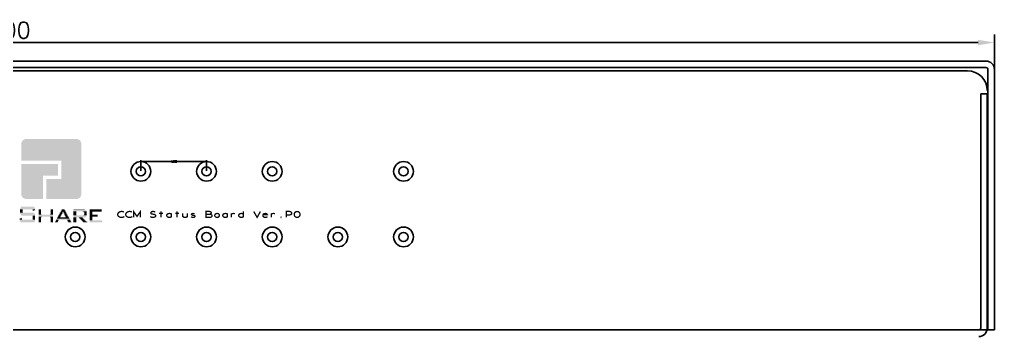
# Model space of a CAD drawing. Extents: x 183 to 1008, y 302 to 1008.
# Drawn here: x 859.2 to 1007.7, y 731.5 to 779.8 of the extents above; entities that cross this region are included whole.
import ezdxf

# ---------------------------------------------------------------- set-up
doc = ezdxf.new("R2010")
doc.units = 0
doc.layers.get('0').update_dxf_attribs({"linetype": 'CONTINUOUS'})
doc.layers.get('DEFPOINTS').update_dxf_attribs({"linetype": 'CONTINUOUS'})
for name, color, linetype in [('LAYER0000', 7, 'CONTINUOUS'), ('MASK_BOTTOM_ART', 5, 'CONTINUOUS'), ('SILK_BOTTOM_ART', 12, 'CONTINUOUS')]:
    doc.layers.add(name, color=color, linetype=linetype)
doc.styles.get("Standard").update_dxf_attribs({"font": 'txt.shx', "bigfont": 'whgtxt.shx'})
doc.dimstyles.new('ISO-25', dxfattribs={"dimtxt": 2.5, "dimasz": 2.5, "dimexe": 1.25, "dimexo": 0.625, "dimtad": 1, "dimtxsty": 'STANDARD', "dimcen": 2.5, "dimazin": 3, "dimtfac": 1, "dimtmove": 0, "dimatfit": 3})
doc.dimstyles.get("Standard").update_dxf_attribs({"dimtxt": 0.18, "dimasz": 0.18, "dimexe": 0.18, "dimexo": 0.0625, "dimgap": 0.09, "dimtad": 0, "dimtih": 1, "dimtoh": 1, "dimdec": 4, "dimzin": 0, "dimtxsty": 'STANDARD', "dimcen": 0.09, "dimazin": 3, "dimtfac": 1, "dimtdec": 4, "dimtofl": 0, "dimtmove": 0, "dimatfit": 3, "dimtolj": 1, "dimtzin": 0})

# ---------------------------------------------------------------- blocks, each defined once
blk = doc.blocks.new('*D71')
at = {"color": 0}
for p, q in [((707.67, 772.03), (707.67, 777.52)), ((1007.67, 772.03), (1007.67, 777.52)), ((1005.17, 776.27), (710.17, 776.27))]:
    blk.add_line(p, q, dxfattribs=at)
for points in [[(710.17, 776.69), (710.17, 775.85), (707.67, 776.27)], [(1005.17, 776.69), (1005.17, 775.85), (1007.67, 776.27)]]:
    blk.add_solid(points, dxfattribs=at)
at = {"layer": 'DEFPOINTS', "color": 0}
for p in [(707.67, 776.27), (707.67, 771.4), (1007.67, 771.4)]:
    blk.add_point(p, dxfattribs=at)
at = {"color": 0, "insert": (857.67, 778.15), "char_height": 2.5, "attachment_point": 5}
blk.add_mtext('300', dxfattribs=at)
blk = doc.blocks.new('ROUND_14')
blk.add_circle((0, 0), 0.7)
blk = doc.blocks.new('*D68')
at = {"color": 0, "linetype": 'CONTINUOUS'}
for p, q in [((877.67, 756.7), (877.67, 758.32)), ((877.85, 758.14), (882.14, 758.14)), ((887.49, 758.14), (883.19, 758.14)), ((887.67, 756.7), (887.67, 758.32))]:
    blk.add_line(p, q, dxfattribs=at)
for points in [[(877.85, 758.17), (877.85, 758.11), (877.67, 758.14)], [(887.49, 758.17), (887.49, 758.11), (887.67, 758.14)]]:
    blk.add_solid(points, dxfattribs=at)
at = {"layer": 'DEFPOINTS', "color": 0, "linetype": 'CONTINUOUS'}
for p in [(887.67, 758.14), (877.67, 756.63), (887.67, 756.63)]:
    blk.add_point(p, dxfattribs=at)
at = {"color": 0, "linetype": 'CONTINUOUS', "insert": (882.67, 758.14), "char_height": 0.18, "attachment_point": 5}
blk.add_mtext('\\A1;10.0000', dxfattribs=at)

msp = doc.modelspace()

# ---------------------------------------------------------------- linework, layer by layer
for p, q in [((708.96691, 773.45523), (1006.36691, 773.45523)), ((708.96691, 772.45523), (1006.36691, 772.45523)), ((1006.66691, 772.15523), (1006.66691, 732.45523)), ((1007.66691, 772.15523), (1007.66691, 732.45523)), ((1007.66691, 732.45523), (707.66691, 732.45523))]:
    msp.add_line(p, q)
for centre in [(877.66691, 756.63383), (887.66691, 756.63383), (897.66691, 756.63383), (917.66691, 756.63383), (867.66691, 746.63383), (877.66691, 746.63383), (887.66691, 746.63383), (897.66691, 746.63383), (907.66691, 746.63383), (917.66691, 746.63383)]:
    msp.add_circle(centre, 1.5)
for radius in [1.3, 0.3]:
    msp.add_arc((1006.36691, 772.15523), radius, 0, 90)
at = {"layer": 'LAYER0000', "color": 3, "linetype": 'CONTINUOUS'}
for p, q in [((711.76691, 771.95523), (1003.56691, 771.95523)), ((1005.56691, 768.45523), (1005.56691, 732.75523)), ((1006.36691, 768.45523), (1005.56691, 768.45523)), ((1006.56691, 768.45523), (1005.56691, 768.45523)), ((1006.56691, 768.45523), (1006.56691, 732.75523)), ((710.06691, 732.45523), (1005.26691, 732.45523))]:
    msp.add_line(p, q, dxfattribs=at)
for centre, radius, start, end in [((1003.56691, 768.95523), 3, 0, 90), ((1005.26691, 732.75523), 0.3, 270, 0), ((1005.26691, 732.75523), 1.3, 270, 0)]:
    msp.add_arc(centre, radius, start, end, dxfattribs=at)
at = {"layer": 'SILK_BOTTOM_ART', "const_width": 0.2}
for points in [[(875.09162, 750.44163), (874.96972, 750.48683), (874.82752, 750.51693), (874.66492, 750.51693), (874.48202, 750.47173), (874.33982, 750.39653), (874.23822, 750.30623), (874.15692, 750.15573), (874.13662, 750.02023), (874.17722, 749.88473), (874.23822, 749.79443), (874.36012, 749.70413), (874.50242, 749.64393), (874.64462, 749.61383), (874.78682, 749.61383), (874.92912, 749.64393), (875.05102, 749.68903), (875.15262, 749.74923)], [(876.31082, 750.44163), (876.18892, 750.48683), (876.04672, 750.51693), (875.88412, 750.51693), (875.70122, 750.47173), (875.55902, 750.39653), (875.45742, 750.30623), (875.37612, 750.15573), (875.35582, 750.02023), (875.39642, 749.88473), (875.45742, 749.79443), (875.57932, 749.70413), (875.72162, 749.64393), (875.86382, 749.61383), (876.00602, 749.61383), (876.14832, 749.64393), (876.27022, 749.68903), (876.37182, 749.74923)], [(876.55472, 749.61383), (876.55472, 750.51693), (877.08302, 749.76433), (877.61132, 750.51693), (877.61132, 749.61383)], [(879.09472, 749.73423), (879.25722, 749.65893), (879.44012, 749.61383), (879.60272, 749.61383), (879.76522, 749.65893), (879.88722, 749.73423), (879.94812, 749.83963), (879.90752, 749.94493), (879.80592, 750.03523), (879.62302, 750.09553), (879.37922, 750.12563), (879.23692, 750.18583), (879.17592, 750.29113), (879.21662, 750.39653), (879.31822, 750.47173), (879.46042, 750.51693), (879.60272, 750.51693), (879.74492, 750.48683), (879.86692, 750.41153)], [(880.45612, 750.21583), (881.02512, 750.21583)], [(880.74062, 750.51693), (880.74062, 749.61383)], [(882.32562, 750.11053), (882.24432, 750.17073), (882.12232, 750.20083), (881.98012, 750.21583), (881.83792, 750.18583), (881.71602, 750.12563), (881.63472, 750.03523), (881.59402, 749.91483), (881.63472, 749.79443), (881.71602, 749.70413), (881.83792, 749.64393), (881.98012, 749.61383), (882.12232, 749.62883), (882.24432, 749.67403), (882.32562, 749.73423)], [(882.32562, 749.61383), (882.32562, 750.21583)], [(882.89452, 750.21583), (883.46352, 750.21583)], [(883.17902, 750.51693), (883.17902, 749.61383)], [(884.05272, 750.21583), (884.05272, 749.79443), (884.13402, 749.68903), (884.25602, 749.62883), (884.39822, 749.61383), (884.54042, 749.62883), (884.66242, 749.68903), (884.74372, 749.79443)], [(884.74372, 749.61383), (884.74372, 750.21583)], [(885.31262, 749.71913), (885.41422, 749.65893), (885.55642, 749.61383), (885.67842, 749.61383), (885.80032, 749.64393), (885.88162, 749.68903), (885.92222, 749.74923), (885.90192, 749.83963), (885.82062, 749.88473), (885.45482, 749.97503), (885.37362, 750.08043), (885.41422, 750.15573), (885.49552, 750.20083), (885.61742, 750.21583), (885.73932, 750.20083), (885.86122, 750.15573)], [(888.21832, 750.09553), (888.29962, 750.14063), (888.36062, 750.21583), (888.40132, 750.32123), (888.36062, 750.41153), (888.27932, 750.47173), (888.13712, 750.51693), (887.58842, 750.51693), (887.58842, 749.61383), (888.25902, 749.61383), (888.40132, 749.67403), (888.48252, 749.76433), (888.52322, 749.86973), (888.48252, 749.97503), (888.36062, 750.06533), (888.21832, 750.09553), (887.58842, 750.09553)], [(889.27502, 749.61383), (889.15312, 749.62883), (889.03122, 749.68903), (888.94992, 749.79443), (888.90922, 749.91483), (888.94992, 750.03523), (889.03122, 750.14063), (889.15312, 750.20083), (889.27502, 750.21583), (889.39692, 750.20083), (889.51882, 750.14063), (889.60012, 750.03523), (889.62052, 749.91483), (889.60012, 749.79443), (889.51882, 749.68903), (889.39692, 749.62883), (889.27502, 749.61383)], [(890.86002, 750.11053), (890.77872, 750.17073), (890.65672, 750.20083), (890.51452, 750.21583), (890.37232, 750.18583), (890.25042, 750.12563), (890.16912, 750.03523), (890.12842, 749.91483), (890.16912, 749.79443), (890.25042, 749.70413), (890.37232, 749.64393), (890.51452, 749.61383), (890.65672, 749.62883), (890.77872, 749.67403), (890.86002, 749.73423)], [(890.86002, 749.61383), (890.86002, 750.21583)], [(891.42892, 750.09553), (891.53052, 750.15573), (891.63212, 750.20083), (891.77442, 750.21583), (891.87592, 750.20083), (891.99792, 750.15573)], [(891.42892, 749.61383), (891.42892, 750.21583)], [(893.29842, 749.74923), (893.21712, 749.67403), (893.09512, 749.62883), (892.95292, 749.61383), (892.79042, 749.64393), (892.66842, 749.71913), (892.58712, 749.80953), (892.56682, 749.91483), (892.58712, 750.02023), (892.66842, 750.11053), (892.79042, 750.18583), (892.95292, 750.21583), (893.09512, 750.20083), (893.19682, 750.17073), (893.29842, 750.11053)], [(893.29842, 750.51693), (893.29842, 749.61383)], [(894.86302, 750.51693), (895.37102, 749.61383), (895.87902, 750.51693)], [(896.28542, 750.02023), (896.93572, 750.02023), (896.87472, 750.12563), (896.77312, 750.18583), (896.63082, 750.21583), (896.48862, 750.20083), (896.36672, 750.15573), (896.28542, 750.05033), (896.24472, 749.96003), (896.24472, 749.86973), (896.28542, 749.77943), (896.38702, 749.68903), (896.50892, 749.62883), (896.65122, 749.61383), (896.79342, 749.64393), (896.93572, 749.73423)], [(897.52492, 750.09553), (897.62652, 750.15573), (897.72812, 750.20083), (897.87042, 750.21583), (897.97192, 750.20083), (898.09392, 750.15573)], [(897.52492, 749.61383), (897.52492, 750.21583)], [(899.84142, 749.61383), (899.84142, 750.51693), (900.32912, 750.51693), (900.49162, 750.47173), (900.61362, 750.36643), (900.65422, 750.24603), (900.61362, 750.12563), (900.51202, 750.03523), (900.32912, 749.99013), (899.84142, 749.99013)], [(901.46702, 750.51693), (901.30442, 750.48683), (901.18252, 750.41153), (901.10122, 750.32123), (901.04032, 750.20083), (901.02002, 750.06533), (901.04032, 749.92993), (901.10122, 749.80953), (901.18252, 749.71913), (901.30442, 749.64393), (901.46702, 749.61383), (901.62952, 749.64393), (901.75152, 749.71913), (901.83282, 749.80953), (901.89372, 749.92993), (901.91402, 750.06533), (901.89372, 750.20083), (901.83282, 750.32123), (901.75152, 750.41153), (901.62952, 750.48683), (901.46702, 750.51693)], [(899.02862, 749.58373), (898.98802, 749.59883), (898.98802, 749.62883), (899.02862, 749.64393), (899.06922, 749.62883), (899.06922, 749.59883), (899.02862, 749.58373)]]:
    msp.add_lwpolyline(points, dxfattribs=at)
at = {"layer": 'SILK_BOTTOM_ART'}
for points in [[(859.46291, 760.80183), (859.47811, 760.94913), (868.60691, 760.80183), (868.59171, 760.94913)], [(859.46291, 758.26185), (859.46291, 760.80183), (868.60691, 758.26185), (868.60691, 760.80183)], [(859.47811, 760.94913), (859.52131, 761.09393), (868.59171, 760.94913), (868.54851, 761.09393)], [(859.52131, 761.09393), (859.59241, 761.22343), (868.54851, 761.09393), (868.47991, 761.22343)], [(859.59241, 761.22343), (859.68641, 761.34033), (868.47991, 761.22343), (868.38341, 761.34033)], [(859.68641, 761.34033), (859.80331, 761.43433), (868.38341, 761.34033), (868.26911, 761.43433)], [(859.80331, 761.43433), (859.93281, 761.50543), (868.26911, 761.43433), (868.13701, 761.50543)], [(859.93281, 761.50543), (860.07761, 761.54863), (868.13701, 761.50543), (867.99481, 761.54863)], [(860.07761, 761.54863), (860.22491, 761.56383), (867.99481, 761.54863), (867.84491, 761.56383)], [(865.55889, 758.26183), (859.46291, 758.26185), (868.60691, 758.26183), (868.60691, 758.26185)], [(859.46292, 755.97583), (859.46293, 757.75381), (865.05089, 755.97583), (865.05091, 757.75381)], [(859.46293, 757.75381), (859.46293, 757.75383), (865.05091, 757.75381), (859.46293, 757.75383)], [(865.55891, 755.46785), (865.55889, 758.26183), (868.60691, 755.46785), (868.60691, 758.26183)], [(859.46291, 753.18183), (859.46292, 755.97581), (862.76489, 753.18183), (862.76491, 755.97581)], [(859.46292, 755.97581), (859.46292, 755.97583), (862.76491, 755.97581), (865.05089, 755.97583)], [(863.27291, 753.18183), (863.27293, 755.46783), (868.60691, 753.18183), (868.60691, 755.46783)], [(863.27293, 755.46783), (865.55891, 755.46785), (868.60691, 755.46783), (868.60691, 755.46785)], [(859.47811, 753.03193), (859.46291, 753.18183), (862.76489, 753.03193), (862.76489, 753.18183)], [(859.52131, 752.88973), (859.47811, 753.03193), (862.76489, 752.88973), (862.76489, 753.03193)], [(859.59241, 752.75763), (859.52131, 752.88973), (862.76489, 752.75763), (862.76489, 752.88973)], [(863.27291, 753.03193), (863.27291, 753.18183), (868.59171, 753.03193), (868.60691, 753.18183)], [(863.27291, 752.88973), (863.27291, 753.03193), (868.54851, 752.88973), (868.59171, 753.03193)], [(863.27291, 752.75763), (863.27291, 752.88973), (868.47991, 752.75763), (868.54851, 752.88973)], [(859.68641, 752.64083), (859.59241, 752.75763), (862.76489, 752.64083), (862.76489, 752.75763)], [(859.80331, 752.54683), (859.68641, 752.64083), (862.76489, 752.54683), (862.76489, 752.64083)], [(859.93281, 752.47823), (859.80331, 752.54683), (862.76489, 752.47823), (862.76489, 752.54683)], [(860.07761, 752.43503), (859.93281, 752.47823), (862.76489, 752.43503), (862.76489, 752.47823)], [(860.22491, 752.41983), (860.07761, 752.43503), (862.76489, 752.41983), (862.76489, 752.43503)], [(863.27291, 752.64083), (863.27291, 752.75763), (868.38341, 752.64083), (868.47991, 752.75763)], [(863.27291, 752.54683), (863.27291, 752.64083), (868.26911, 752.54683), (868.38341, 752.64083)], [(863.27291, 752.47823), (863.27291, 752.54683), (868.13701, 752.47823), (868.26911, 752.54683)], [(863.27291, 752.43503), (863.27291, 752.47823), (867.99481, 752.43503), (868.13701, 752.47823)], [(863.27291, 752.41985), (863.27291, 752.43503), (867.8451, 752.41985), (867.99481, 752.43503)], [(867.84491, 752.41983), (863.27291, 752.41985), (867.84491, 752.41983), (867.8451, 752.41985)], [(861.57107, 750.99739), (861.57107, 750.99741), (859.28509, 750.99739), (861.57107, 750.99741)], [(861.57107, 750.92121), (861.57107, 750.99739), (859.28511, 750.92121), (859.28509, 750.99739)], [(861.57107, 750.92119), (861.57107, 750.92121), (859.28509, 750.92119), (861.57107, 750.92121)], [(861.57107, 750.84501), (861.57107, 750.92119), (859.28511, 750.84501), (859.28509, 750.92119)], [(859.66607, 750.84499), (859.66607, 750.84501), (859.28509, 750.84499), (859.66607, 750.84501)], [(859.66607, 750.76881), (859.66607, 750.84499), (859.28511, 750.76881), (859.28509, 750.84499)], [(859.66607, 750.76879), (859.66607, 750.76881), (859.28509, 750.76879), (859.66607, 750.76881)], [(859.66607, 750.69261), (859.66607, 750.76879), (859.28511, 750.69261), (859.28509, 750.76879)], [(859.66607, 750.69259), (859.66607, 750.69261), (859.28509, 750.69259), (859.66607, 750.69261)], [(859.66607, 750.61641), (859.66607, 750.69259), (859.28511, 750.61641), (859.28509, 750.69259)], [(859.66607, 750.61639), (859.66607, 750.61641), (859.28509, 750.61639), (859.66607, 750.61641)], [(859.66607, 750.54021), (859.66607, 750.61639), (859.28511, 750.54021), (859.28509, 750.61639)], [(859.66607, 750.54019), (859.66607, 750.54021), (859.28509, 750.54019), (859.66607, 750.54021)], [(859.66607, 750.46401), (859.66607, 750.54019), (859.28511, 750.46401), (859.28509, 750.54019)], [(859.66607, 750.46399), (859.66607, 750.46401), (859.28509, 750.46399), (859.66607, 750.46401)], [(859.66607, 750.38781), (859.66607, 750.46399), (859.28511, 750.38781), (859.28509, 750.46399)], [(859.74227, 750.38779), (859.74227, 750.38781), (859.28509, 750.38779), (859.74227, 750.38781)], [(859.74227, 750.31161), (859.74227, 750.38779), (859.28511, 750.31161), (859.28509, 750.38779)], [(861.34247, 750.31159), (861.34247, 750.31161), (859.28509, 750.31159), (861.34247, 750.31161)], [(861.34247, 750.23541), (861.34247, 750.31159), (859.28511, 750.23541), (859.28509, 750.31159)], [(861.49487, 750.23539), (861.49487, 750.23541), (859.28509, 750.23539), (861.49487, 750.23541)], [(861.49487, 750.15671), (861.49487, 750.23539), (859.28511, 750.15671), (859.28509, 750.23539)], [(861.49487, 751.14979), (861.49487, 751.14981), (859.36129, 751.14979), (861.49487, 751.14981)], [(861.49487, 751.07111), (861.49487, 751.14979), (859.36131, 751.07111), (859.36129, 751.14979)], [(861.57107, 751.07109), (861.57107, 751.07111), (859.36129, 751.07109), (861.57107, 751.07111)], [(861.57107, 750.99741), (861.57107, 751.07109), (859.36131, 750.99741), (859.36129, 751.07109)], [(861.57107, 750.15669), (861.57107, 750.15671), (859.36129, 750.15669), (861.57107, 750.15671)], [(861.57107, 750.08301), (861.57107, 750.15669), (859.36131, 750.08301), (859.36129, 750.15669)], [(861.57107, 750.08299), (861.57107, 750.08301), (859.36129, 750.08299), (861.57107, 750.08301)], [(861.57107, 750.00681), (861.57107, 750.08299), (859.36131, 750.00681), (859.36129, 750.08299)], [(861.41867, 751.22599), (861.41867, 751.22601), (859.43749, 751.22599), (861.41867, 751.22601)], [(861.41867, 751.14981), (861.41867, 751.22599), (859.43751, 751.14981), (859.43749, 751.22599)], [(861.57107, 750.00679), (861.57107, 750.00681), (859.43749, 750.00679), (861.57107, 750.00681)], [(861.57107, 749.93061), (861.57107, 750.00679), (859.43751, 749.93061), (859.43749, 750.00679)], [(861.57107, 749.93059), (861.57107, 749.93061), (859.51369, 749.93059), (861.57107, 749.93061)], [(861.57107, 749.85441), (861.57107, 749.93059), (859.51371, 749.85441), (859.51369, 749.93059)], [(861.57107, 750.84499), (861.57107, 750.84501), (861.19009, 750.84499), (861.57107, 750.84501)], [(861.57107, 750.76881), (861.57107, 750.84499), (861.19011, 750.76881), (861.19009, 750.84499)], [(861.57107, 750.76879), (861.57107, 750.76881), (861.19009, 750.76879), (861.57107, 750.76881)], [(861.57107, 750.69261), (861.57107, 750.76879), (861.19011, 750.69261), (861.19009, 750.76879)], [(861.41867, 750.69259), (861.41867, 750.69261), (861.19009, 750.69259), (861.41867, 750.69261)], [(861.41867, 750.61641), (861.41867, 750.69259), (861.19011, 750.61641), (861.19009, 750.69259)], [(861.57107, 749.85439), (861.57107, 749.85441), (861.19009, 749.85439), (861.57107, 749.85441)], [(861.57107, 749.77821), (861.57107, 749.85439), (861.19011, 749.77821), (861.19009, 749.85439)], [(862.48547, 750.84499), (862.48547, 750.84501), (862.10449, 750.84499), (862.48547, 750.84501)], [(862.48547, 750.76881), (862.48547, 750.84499), (862.10451, 750.76881), (862.10449, 750.84499)], [(862.48547, 750.76879), (862.48547, 750.76881), (862.10449, 750.76879), (862.48547, 750.76881)], [(862.48547, 750.69261), (862.48547, 750.76879), (862.10451, 750.69261), (862.10449, 750.76879)], [(862.48547, 750.69259), (862.48547, 750.69261), (862.10449, 750.69259), (862.48547, 750.69261)], [(862.48547, 750.61641), (862.48547, 750.69259), (862.10451, 750.61641), (862.10449, 750.69259)], [(862.48547, 750.61639), (862.48547, 750.61641), (862.10449, 750.61639), (862.48547, 750.61641)], [(862.48547, 750.54021), (862.48547, 750.61639), (862.10451, 750.54021), (862.10449, 750.61639)], [(862.48547, 750.54019), (862.48547, 750.54021), (862.10449, 750.54019), (862.48547, 750.54021)], [(862.48547, 750.46401), (862.48547, 750.54019), (862.10451, 750.46401), (862.10449, 750.54019)], [(862.48547, 750.46399), (862.48547, 750.46401), (862.10449, 750.46399), (862.48547, 750.46401)], [(862.48547, 750.38781), (862.48547, 750.46399), (862.10451, 750.38781), (862.10449, 750.46399)], [(862.48547, 750.38779), (862.48547, 750.38781), (862.10449, 750.38779), (862.48547, 750.38781)], [(862.48547, 750.31161), (862.48547, 750.38779), (862.10451, 750.31161), (862.10449, 750.38779)], [(862.48547, 750.31159), (862.48547, 750.31161), (862.10449, 750.31159), (862.48547, 750.31161)], [(862.48547, 750.23541), (862.48547, 750.31159), (862.10451, 750.23541), (862.10449, 750.31159)], [(862.48547, 750.23539), (862.48547, 750.23541), (862.10449, 750.23539), (862.48547, 750.23541)], [(862.48547, 750.15671), (862.48547, 750.23539), (862.10451, 750.15671), (862.10449, 750.23539)], [(862.48547, 750.15669), (862.48547, 750.15671), (862.10449, 750.15669), (862.48547, 750.15671)], [(862.48547, 750.08301), (862.48547, 750.15669), (862.10451, 750.08301), (862.10449, 750.15669)], [(862.55917, 750.08299), (862.55917, 750.08301), (862.10449, 750.08299), (862.55917, 750.08301)], [(862.55917, 750.00681), (862.55917, 750.08299), (862.10451, 750.00681), (862.10449, 750.08299)], [(864.31427, 750.00679), (864.31427, 750.00681), (862.10449, 750.00679), (864.31427, 750.00681)], [(864.31427, 749.93061), (864.31427, 750.00679), (862.10451, 749.93061), (862.10449, 750.00679)], [(864.31427, 749.93059), (864.31427, 749.93061), (862.10449, 749.93059), (864.31427, 749.93061)], [(864.31427, 749.85441), (864.31427, 749.93059), (862.10451, 749.85441), (862.10449, 749.93059)], [(864.31427, 749.85439), (864.31427, 749.85441), (862.10449, 749.85439), (864.31427, 749.85441)], [(864.31427, 749.77821), (864.31427, 749.85439), (862.10451, 749.77821), (862.10449, 749.85439)], [(864.31427, 750.08299), (864.31427, 750.08301), (863.85709, 750.08299), (864.31427, 750.08301)], [(864.31427, 750.00681), (864.31427, 750.08299), (863.85711, 750.00681), (863.85709, 750.08299)], [(864.31427, 750.84499), (864.31427, 750.84501), (863.93329, 750.84499), (864.31427, 750.84501)], [(864.31427, 750.76881), (864.31427, 750.84499), (863.93331, 750.76881), (863.93329, 750.84499)], [(864.31427, 750.76879), (864.31427, 750.76881), (863.93329, 750.76879), (864.31427, 750.76881)], [(864.31427, 750.69261), (864.31427, 750.76879), (863.93331, 750.69261), (863.93329, 750.76879)], [(864.31427, 750.69259), (864.31427, 750.69261), (863.93329, 750.69259), (864.31427, 750.69261)], [(864.31427, 750.61641), (864.31427, 750.69259), (863.93331, 750.61641), (863.93329, 750.69259)], [(864.31427, 750.61639), (864.31427, 750.61641), (863.93329, 750.61639), (864.31427, 750.61641)], [(864.31427, 750.54021), (864.31427, 750.61639), (863.93331, 750.54021), (863.93329, 750.61639)], [(864.31427, 750.54019), (864.31427, 750.54021), (863.93329, 750.54019), (864.31427, 750.54021)], [(864.31427, 750.46401), (864.31427, 750.54019), (863.93331, 750.46401), (863.93329, 750.54019)], [(864.31427, 750.46399), (864.31427, 750.46401), (863.93329, 750.46399), (864.31427, 750.46401)], [(864.31427, 750.38781), (864.31427, 750.46399), (863.93331, 750.38781), (863.93329, 750.46399)], [(864.31427, 750.38779), (864.31427, 750.38781), (863.93329, 750.38779), (864.31427, 750.38781)], [(864.31427, 750.31161), (864.31427, 750.38779), (863.93331, 750.31161), (863.93329, 750.38779)], [(864.31427, 750.31159), (864.31427, 750.31161), (863.93329, 750.31159), (864.31427, 750.31161)], [(864.31427, 750.23541), (864.31427, 750.31159), (863.93331, 750.23541), (863.93329, 750.31159)], [(864.31427, 750.23539), (864.31427, 750.23541), (863.93329, 750.23539), (864.31427, 750.23541)], [(864.31427, 750.15671), (864.31427, 750.23539), (863.93331, 750.15671), (863.93329, 750.23539)], [(864.31427, 750.15669), (864.31427, 750.15671), (863.93329, 750.15669), (864.31427, 750.15671)], [(864.31427, 750.08301), (864.31427, 750.15669), (863.93331, 750.08301), (863.93329, 750.15669)], [(865.45727, 749.85439), (865.45727, 749.85441), (865.07629, 749.85439), (865.45727, 749.85441)], [(865.45727, 749.77821), (865.45727, 749.85439), (865.07631, 749.77821), (865.07629, 749.85439)], [(865.53347, 750.00679), (865.53347, 750.00681), (865.15249, 750.00679), (865.53347, 750.00681)], [(865.53347, 749.93061), (865.53347, 750.00679), (865.15251, 749.93061), (865.15249, 750.00679)], [(865.53347, 749.93059), (865.53347, 749.93061), (865.15249, 749.93059), (865.53347, 749.93061)], [(865.53347, 749.85441), (865.53347, 749.93059), (865.15251, 749.85441), (865.15249, 749.93059)], [(865.60967, 750.15669), (865.60967, 750.15671), (865.22869, 750.15669), (865.60967, 750.15671)], [(865.60967, 750.08301), (865.60967, 750.15669), (865.22871, 750.08301), (865.22869, 750.15669)], [(865.60967, 750.08299), (865.60967, 750.08301), (865.22869, 750.08299), (865.60967, 750.08301)], [(865.60967, 750.00681), (865.60967, 750.08299), (865.22871, 750.00681), (865.22869, 750.08299)], [(865.68587, 750.31159), (865.68587, 750.31161), (865.30489, 750.31159), (865.68587, 750.31161)], [(865.68587, 750.23541), (865.68587, 750.31159), (865.30491, 750.23541), (865.30489, 750.31159)], [(865.68587, 750.23539), (865.68587, 750.23541), (865.30489, 750.23539), (865.68587, 750.23541)], [(865.68587, 750.15671), (865.68587, 750.23539), (865.30491, 750.15671), (865.30489, 750.23539)], [(865.75957, 750.38779), (865.75957, 750.38781), (865.38109, 750.38779), (865.75957, 750.38781)], [(865.75957, 750.31161), (865.75957, 750.38779), (865.38111, 750.31161), (865.38109, 750.38779)], [(866.21927, 750.54019), (866.21927, 750.54021), (865.45729, 750.54019), (866.21927, 750.54021)], [(866.21927, 750.46401), (866.21927, 750.54019), (865.45731, 750.46401), (865.45729, 750.54019)], [(865.75957, 750.46399), (865.75957, 750.46401), (865.45729, 750.46399), (865.75957, 750.46401)], [(865.75957, 750.38781), (865.75957, 750.46399), (865.45731, 750.38781), (865.45729, 750.46399)], [(866.14307, 750.69259), (866.14307, 750.69261), (865.53349, 750.69259), (866.14307, 750.69261)], [(866.14307, 750.61641), (866.14307, 750.69259), (865.53351, 750.61641), (865.53349, 750.69259)], [(866.14307, 750.61639), (866.14307, 750.61641), (865.53349, 750.61639), (866.14307, 750.61641)], [(866.14307, 750.54021), (866.14307, 750.61639), (865.53351, 750.54021), (865.53349, 750.61639)], [(865.99067, 750.84499), (865.99067, 750.84501), (865.60969, 750.84499), (865.99067, 750.84501)], [(865.99067, 750.76881), (865.99067, 750.84499), (865.60971, 750.76881), (865.60969, 750.84499)], [(866.06687, 750.76879), (866.06687, 750.76881), (865.60969, 750.76879), (866.06687, 750.76881)], [(866.06687, 750.69261), (866.06687, 750.76879), (865.60971, 750.69261), (865.60969, 750.76879)], [(866.21927, 750.46399), (866.21927, 750.46401), (865.83829, 750.46399), (866.21927, 750.46401)], [(866.21927, 750.38781), (866.21927, 750.46399), (865.83831, 750.38781), (865.83829, 750.46399)], [(866.29547, 750.38779), (866.29547, 750.38781), (865.91449, 750.38779), (866.29547, 750.38781)], [(866.29547, 750.31161), (866.29547, 750.38779), (865.91451, 750.31161), (865.91449, 750.38779)], [(866.29547, 750.31159), (866.29547, 750.31161), (865.91449, 750.31159), (866.29547, 750.31161)], [(866.29547, 750.23541), (866.29547, 750.31159), (865.91451, 750.23541), (865.91449, 750.31159)], [(866.37167, 750.23539), (866.37167, 750.23541), (865.99069, 750.23539), (866.37167, 750.23541)], [(866.37167, 750.15671), (866.37167, 750.23539), (865.99071, 750.15671), (865.99069, 750.23539)], [(866.37167, 750.15669), (866.37167, 750.15671), (865.99069, 750.15669), (866.37167, 750.15671)], [(866.37167, 750.08301), (866.37167, 750.15669), (865.99071, 750.08301), (865.99069, 750.15669)], [(866.44787, 750.08299), (866.44787, 750.08301), (865.99069, 750.08299), (866.44787, 750.08301)], [(866.44787, 750.00681), (866.44787, 750.08299), (865.99071, 750.00681), (865.99069, 750.08299)], [(866.44787, 750.00679), (866.44787, 750.00681), (866.06689, 750.00679), (866.44787, 750.00681)], [(866.44787, 749.93061), (866.44787, 750.00679), (866.06691, 749.93061), (866.06689, 750.00679)], [(866.52407, 749.93059), (866.52407, 749.93061), (866.06689, 749.93059), (866.52407, 749.93061)], [(866.52407, 749.85441), (866.52407, 749.93059), (866.06691, 749.85441), (866.06689, 749.93059)], [(866.52407, 749.85439), (866.52407, 749.85441), (866.14309, 749.85439), (866.52407, 749.85441)], [(866.52407, 749.77821), (866.52407, 749.85439), (866.14311, 749.77821), (866.14309, 749.85439)], [(869.26727, 750.76879), (869.26727, 750.76881), (867.36229, 750.76879), (869.26727, 750.76881)], [(869.26727, 750.69261), (869.26727, 750.76879), (867.36231, 750.69261), (867.36229, 750.76879)], [(869.34347, 750.69259), (869.34347, 750.69261), (867.36229, 750.69259), (869.34347, 750.69261)], [(869.34347, 750.61641), (869.34347, 750.69259), (867.36231, 750.61641), (867.36229, 750.69259)], [(869.34347, 750.61639), (869.34347, 750.61641), (867.36229, 750.61639), (869.34347, 750.61641)], [(869.34347, 750.54021), (869.34347, 750.61639), (867.36231, 750.54021), (867.36229, 750.61639)], [(867.81947, 750.54019), (867.81947, 750.54021), (867.36229, 750.54019), (867.81947, 750.54021)], [(867.81947, 750.46401), (867.81947, 750.54019), (867.36231, 750.46401), (867.36229, 750.54019)], [(867.81947, 750.46399), (867.81947, 750.46401), (867.36229, 750.46399), (867.81947, 750.46401)], [(867.81947, 750.38781), (867.81947, 750.46399), (867.36231, 750.38781), (867.36229, 750.46399)], [(867.81947, 750.38779), (867.81947, 750.38781), (867.36229, 750.38779), (867.81947, 750.38781)], [(867.81947, 750.31161), (867.81947, 750.38779), (867.36231, 750.31161), (867.36229, 750.38779)], [(867.81947, 750.31159), (867.81947, 750.31161), (867.36229, 750.31159), (867.81947, 750.31161)], [(867.81947, 750.23541), (867.81947, 750.31159), (867.36231, 750.23541), (867.36229, 750.31159)], [(867.81947, 750.23539), (867.81947, 750.23541), (867.36229, 750.23539), (867.81947, 750.23541)], [(867.81947, 750.15671), (867.81947, 750.23539), (867.36231, 750.15671), (867.36229, 750.23539)], [(867.81947, 750.15669), (867.81947, 750.15671), (867.36229, 750.15669), (867.81947, 750.15671)], [(867.81947, 750.08301), (867.81947, 750.15669), (867.36231, 750.08301), (867.36229, 750.15669)], [(867.81947, 750.08299), (867.81947, 750.08301), (867.36229, 750.08299), (867.81947, 750.08301)], [(867.81947, 750.00681), (867.81947, 750.08299), (867.36231, 750.00681), (867.36229, 750.08299)], [(867.81947, 750.00679), (867.81947, 750.00681), (867.36229, 750.00679), (867.81947, 750.00681)], [(867.81947, 749.93061), (867.81947, 750.00679), (867.36231, 749.93061), (867.36229, 750.00679)], [(869.41967, 749.93059), (869.41967, 749.93061), (867.36229, 749.93059), (869.41967, 749.93061)], [(869.41967, 749.85441), (869.41967, 749.93059), (867.36231, 749.85441), (867.36229, 749.93059)], [(869.34347, 749.85439), (869.34347, 749.85441), (867.36229, 749.85439), (869.34347, 749.85441)], [(869.34347, 749.77821), (869.34347, 749.85439), (867.36231, 749.77821), (867.36229, 749.85439)], [(869.11487, 750.84499), (869.11487, 750.84501), (867.43849, 750.84499), (869.11487, 750.84501)], [(869.11487, 750.76881), (869.11487, 750.84499), (867.43851, 750.76881), (867.43849, 750.84499)], [(869.41967, 750.54019), (869.41967, 750.54021), (868.81009, 750.54019), (869.41967, 750.54021)], [(869.41967, 750.46401), (869.41967, 750.54019), (868.81011, 750.46401), (868.81009, 750.54019)], [(869.41967, 750.46399), (869.41967, 750.46401), (868.96249, 750.46399), (869.41967, 750.46401)], [(869.41967, 750.38781), (869.41967, 750.46399), (868.96251, 750.38781), (868.96249, 750.46399)], [(869.41967, 750.00679), (869.41967, 750.00681), (868.96249, 750.00679), (869.41967, 750.00681)], [(869.41967, 749.93061), (869.41967, 750.00679), (868.96251, 749.93061), (868.96249, 750.00679)], [(869.41967, 750.38779), (869.41967, 750.38781), (869.03869, 750.38779), (869.41967, 750.38781)], [(869.41967, 750.31161), (869.41967, 750.38779), (869.03871, 750.31161), (869.03869, 750.38779)], [(869.41967, 750.31159), (869.41967, 750.31161), (869.03869, 750.31159), (869.41967, 750.31161)], [(869.41967, 750.23541), (869.41967, 750.31159), (869.03871, 750.23541), (869.03869, 750.31159)], [(869.41967, 750.23539), (869.41967, 750.23541), (869.03869, 750.23539), (869.41967, 750.23541)], [(869.41967, 750.15671), (869.41967, 750.23539), (869.03871, 750.15671), (869.03869, 750.23539)], [(869.41967, 750.15669), (869.41967, 750.15671), (869.03869, 750.15669), (869.41967, 750.15671)], [(869.41967, 750.08301), (869.41967, 750.15669), (869.03871, 750.08301), (869.03869, 750.15669)], [(869.41967, 750.08299), (869.41967, 750.08301), (869.03869, 750.08299), (869.41967, 750.08301)], [(869.41967, 750.00681), (869.41967, 750.08299), (869.03871, 750.00681), (869.03869, 750.08299)], [(871.70567, 750.84499), (871.70567, 750.84501), (869.87439, 750.84499), (871.70567, 750.84501)], [(871.70567, 750.76881), (871.70567, 750.84499), (869.87441, 750.76881), (869.87439, 750.84499)], [(871.70567, 750.76879), (871.70567, 750.76881), (869.87439, 750.76879), (871.70567, 750.76881)], [(871.70567, 750.69261), (871.70567, 750.76879), (869.87441, 750.69261), (869.87439, 750.76879)], [(871.70567, 750.69259), (871.70567, 750.69261), (869.87439, 750.69259), (871.70567, 750.69261)], [(871.70567, 750.61641), (871.70567, 750.69259), (869.87441, 750.61641), (869.87439, 750.69259)], [(871.70567, 750.61639), (871.70567, 750.61641), (869.87439, 750.61639), (871.70567, 750.61641)], [(871.70567, 750.54021), (871.70567, 750.61639), (869.87441, 750.54021), (869.87439, 750.61639)], [(871.70567, 750.54019), (871.70567, 750.54021), (869.87439, 750.54019), (871.70567, 750.54021)], [(871.70567, 750.46401), (871.70567, 750.54019), (869.87441, 750.46401), (869.87439, 750.54019)], [(870.25787, 750.46399), (870.25787, 750.46401), (869.87439, 750.46399), (870.25787, 750.46401)], [(870.25787, 750.38781), (870.25787, 750.46399), (869.87441, 750.38781), (869.87439, 750.46399)], [(870.25787, 750.38779), (870.25787, 750.38781), (869.87439, 750.38779), (870.25787, 750.38781)], [(870.25787, 750.31161), (870.25787, 750.38779), (869.87441, 750.31161), (869.87439, 750.38779)], [(870.25787, 750.31159), (870.25787, 750.31161), (869.87439, 750.31159), (870.25787, 750.31161)], [(870.25787, 750.23541), (870.25787, 750.31159), (869.87441, 750.23541), (869.87439, 750.31159)], [(870.25787, 750.23539), (870.25787, 750.23541), (869.87439, 750.23539), (870.25787, 750.23541)], [(870.25787, 750.15671), (870.25787, 750.23539), (869.87441, 750.15671), (869.87439, 750.23539)], [(870.25787, 750.15669), (870.25787, 750.15671), (869.87439, 750.15669), (870.25787, 750.15671)], [(870.25787, 750.08301), (870.25787, 750.15669), (869.87441, 750.08301), (869.87439, 750.15669)], [(870.25787, 750.08299), (870.25787, 750.08301), (869.87439, 750.08299), (870.25787, 750.08301)], [(870.25787, 750.00681), (870.25787, 750.08299), (869.87441, 750.00681), (869.87439, 750.08299)], [(871.09607, 750.00679), (871.09607, 750.00681), (869.87439, 750.00679), (871.09607, 750.00681)], [(871.09607, 749.93061), (871.09607, 750.00679), (869.87441, 749.93061), (869.87439, 750.00679)], [(871.09607, 749.93059), (871.09607, 749.93061), (869.87439, 749.93059), (871.09607, 749.93061)], [(871.09607, 749.85441), (871.09607, 749.93059), (869.87441, 749.85441), (869.87439, 749.93059)], [(871.09607, 749.85439), (871.09607, 749.85441), (869.87439, 749.85439), (871.09607, 749.85441)], [(871.09607, 749.77821), (871.09607, 749.85439), (869.87441, 749.77821), (869.87439, 749.85439)], [(859.58987, 749.47339), (859.58987, 749.47341), (859.20889, 749.47339), (859.58987, 749.47341)], [(859.58987, 749.39721), (859.58987, 749.47339), (859.20891, 749.39721), (859.20889, 749.47339)], [(859.58987, 749.39719), (859.58987, 749.39721), (859.20889, 749.39719), (859.58987, 749.39721)], [(859.58987, 749.32101), (859.58987, 749.39719), (859.20891, 749.32101), (859.20889, 749.39719)], [(859.58987, 749.32099), (859.58987, 749.32101), (859.20889, 749.32099), (859.58987, 749.32101)], [(859.58987, 749.24481), (859.58987, 749.32099), (859.20891, 749.24481), (859.20889, 749.32099)], [(861.57107, 749.24479), (861.57107, 749.24481), (859.20889, 749.24479), (861.57107, 749.24481)], [(861.57107, 749.16861), (861.57107, 749.24479), (859.20891, 749.16861), (859.20889, 749.24479)], [(861.57107, 749.16859), (861.57107, 749.16861), (859.20889, 749.16859), (861.57107, 749.16861)], [(861.57107, 749.09241), (861.57107, 749.16859), (859.20891, 749.09241), (859.20889, 749.16859)], [(861.57107, 749.09239), (861.57107, 749.09241), (859.28509, 749.09239), (861.57107, 749.09241)], [(861.57107, 749.01621), (861.57107, 749.09239), (859.28511, 749.01621), (859.28509, 749.09239)], [(861.49487, 749.01619), (861.49487, 749.01621), (859.28509, 749.01619), (861.49487, 749.01621)], [(861.49487, 748.94001), (861.49487, 749.01619), (859.28511, 748.94001), (859.28509, 749.01619)], [(861.49487, 748.93999), (861.49487, 748.94001), (859.36129, 748.93999), (861.49487, 748.94001)], [(861.49487, 748.86381), (861.49487, 748.93999), (859.36131, 748.86381), (859.36129, 748.93999)], [(859.58987, 749.54959), (859.58987, 749.54961), (859.51369, 749.54959), (859.58987, 749.54961)], [(859.58989, 749.47343), (859.58987, 749.54959), (859.51371, 749.47343), (859.51369, 749.54959)], [(859.51371, 749.47341), (859.58989, 749.47343), (859.51371, 749.47341), (859.51371, 749.47343)], [(861.57107, 749.77819), (861.57107, 749.77821), (861.19009, 749.77819), (861.57107, 749.77821)], [(861.57107, 749.70201), (861.57107, 749.77819), (861.19011, 749.70201), (861.19009, 749.77819)], [(861.57107, 749.70199), (861.57107, 749.70201), (861.19009, 749.70199), (861.57107, 749.70201)], [(861.57107, 749.62581), (861.57107, 749.70199), (861.19011, 749.62581), (861.19009, 749.70199)], [(861.57107, 749.62579), (861.57107, 749.62581), (861.19009, 749.62579), (861.57107, 749.62581)], [(861.57107, 749.54961), (861.57107, 749.62579), (861.19011, 749.54961), (861.19009, 749.62579)], [(861.57107, 749.54959), (861.57107, 749.54961), (861.19009, 749.54959), (861.57107, 749.54961)], [(861.57107, 749.47341), (861.57107, 749.54959), (861.19011, 749.47341), (861.19009, 749.54959)], [(861.57107, 749.47339), (861.57107, 749.47341), (861.19009, 749.47339), (861.57107, 749.47341)], [(861.57107, 749.39721), (861.57107, 749.47339), (861.19011, 749.39721), (861.19009, 749.47339)], [(861.57107, 749.39719), (861.57107, 749.39721), (861.19009, 749.39719), (861.57107, 749.39721)], [(861.57107, 749.32101), (861.57107, 749.39719), (861.19011, 749.32101), (861.19009, 749.39719)], [(861.57107, 749.32099), (861.57107, 749.32101), (861.19009, 749.32099), (861.57107, 749.32101)], [(861.57107, 749.24481), (861.57107, 749.32099), (861.19011, 749.24481), (861.19009, 749.32099)], [(864.31427, 749.77819), (864.31427, 749.77821), (862.10449, 749.77819), (864.31427, 749.77821)], [(864.31427, 749.70201), (864.31427, 749.77819), (862.10451, 749.70201), (862.10449, 749.77819)], [(862.55917, 749.70199), (862.55917, 749.70201), (862.10449, 749.70199), (862.55917, 749.70201)], [(862.55917, 749.62581), (862.55917, 749.70199), (862.10451, 749.62581), (862.10449, 749.70199)], [(862.48547, 749.62579), (862.48547, 749.62581), (862.10449, 749.62579), (862.48547, 749.62581)], [(862.48547, 749.54961), (862.48547, 749.62579), (862.10451, 749.54961), (862.10449, 749.62579)], [(862.48547, 749.54959), (862.48547, 749.54961), (862.10449, 749.54959), (862.48547, 749.54961)], [(862.48547, 749.47341), (862.48547, 749.54959), (862.10451, 749.47341), (862.10449, 749.54959)], [(862.48547, 749.47339), (862.48547, 749.47341), (862.10449, 749.47339), (862.48547, 749.47341)], [(862.48547, 749.39721), (862.48547, 749.47339), (862.10451, 749.39721), (862.10449, 749.47339)], [(862.48547, 749.39719), (862.48547, 749.39721), (862.10449, 749.39719), (862.48547, 749.39721)], [(862.48547, 749.32101), (862.48547, 749.39719), (862.10451, 749.32101), (862.10449, 749.39719)], [(862.48547, 749.32099), (862.48547, 749.32101), (862.10449, 749.32099), (862.48547, 749.32101)], [(862.48547, 749.24481), (862.48547, 749.32099), (862.10451, 749.24481), (862.10449, 749.32099)], [(862.48547, 749.24479), (862.48547, 749.24481), (862.10449, 749.24479), (862.48547, 749.24481)], [(862.48547, 749.16861), (862.48547, 749.24479), (862.10451, 749.16861), (862.10449, 749.24479)], [(862.48547, 749.16859), (862.48547, 749.16861), (862.10449, 749.16859), (862.48547, 749.16861)], [(862.48547, 749.09241), (862.48547, 749.16859), (862.10451, 749.09241), (862.10449, 749.16859)], [(862.48547, 749.09239), (862.48547, 749.09241), (862.10449, 749.09239), (862.48547, 749.09241)], [(862.48547, 749.01621), (862.48547, 749.09239), (862.10451, 749.01621), (862.10449, 749.09239)], [(862.48547, 749.01619), (862.48547, 749.01621), (862.10449, 749.01619), (862.48547, 749.01621)], [(862.48547, 748.94001), (862.48547, 749.01619), (862.10451, 748.94001), (862.10449, 749.01619)], [(862.48547, 748.93999), (862.48547, 748.94001), (862.10449, 748.93999), (862.48547, 748.94001)], [(862.48547, 748.86381), (862.48547, 748.93999), (862.10451, 748.86381), (862.10449, 748.93999)], [(864.31427, 749.70199), (864.31427, 749.70201), (863.85709, 749.70199), (864.31427, 749.70201)], [(864.31427, 749.62581), (864.31427, 749.70199), (863.85711, 749.62581), (863.85709, 749.70199)], [(864.31427, 749.62579), (864.31427, 749.62581), (863.93329, 749.62579), (864.31427, 749.62581)], [(864.31427, 749.54961), (864.31427, 749.62579), (863.93331, 749.54961), (863.93329, 749.62579)], [(864.31427, 749.54959), (864.31427, 749.54961), (863.93329, 749.54959), (864.31427, 749.54961)], [(864.31427, 749.47341), (864.31427, 749.54959), (863.93331, 749.47341), (863.93329, 749.54959)], [(864.31427, 749.47339), (864.31427, 749.47341), (863.93329, 749.47339), (864.31427, 749.47341)], [(864.31427, 749.39721), (864.31427, 749.47339), (863.93331, 749.39721), (863.93329, 749.47339)], [(864.31427, 749.39719), (864.31427, 749.39721), (863.93329, 749.39719), (864.31427, 749.39721)], [(864.31427, 749.32101), (864.31427, 749.39719), (863.93331, 749.32101), (863.93329, 749.39719)], [(864.31427, 749.32099), (864.31427, 749.32101), (863.93329, 749.32099), (864.31427, 749.32101)], [(864.31427, 749.24481), (864.31427, 749.32099), (863.93331, 749.24481), (863.93329, 749.32099)], [(864.31427, 749.24479), (864.31427, 749.24481), (863.93329, 749.24479), (864.31427, 749.24481)], [(864.31427, 749.16861), (864.31427, 749.24479), (863.93331, 749.16861), (863.93329, 749.24479)], [(864.31427, 749.16859), (864.31427, 749.16861), (863.93329, 749.16859), (864.31427, 749.16861)], [(864.31427, 749.09241), (864.31427, 749.16859), (863.93331, 749.09241), (863.93329, 749.16859)], [(864.31427, 749.09239), (864.31427, 749.09241), (863.93329, 749.09239), (864.31427, 749.09241)], [(864.31427, 749.01621), (864.31427, 749.09239), (863.93331, 749.01621), (863.93329, 749.09239)], [(864.31427, 749.01619), (864.31427, 749.01621), (863.93329, 749.01619), (864.31427, 749.01621)], [(864.31427, 748.94001), (864.31427, 749.01619), (863.93331, 748.94001), (863.93329, 749.01619)], [(864.31427, 748.93999), (864.31427, 748.94001), (863.93329, 748.93999), (864.31427, 748.94001)], [(864.31427, 748.86381), (864.31427, 748.93999), (863.93331, 748.86381), (863.93329, 748.93999)], [(865.00007, 748.93999), (865.00007, 748.94001), (864.61909, 748.93999), (865.00007, 748.94001)], [(865.00007, 748.86381), (865.00007, 748.93999), (864.61911, 748.86381), (864.61909, 748.93999)], [(865.07627, 749.09239), (865.07627, 749.09241), (864.69529, 749.09239), (865.07627, 749.09241)], [(865.07627, 749.01621), (865.07627, 749.09239), (864.69531, 749.01621), (864.69529, 749.09239)], [(865.07627, 749.01619), (865.07627, 749.01621), (864.69529, 749.01619), (865.07627, 749.01621)], [(865.07627, 748.94001), (865.07627, 749.01619), (864.69531, 748.94001), (864.69529, 749.01619)], [(865.15247, 749.24479), (865.15247, 749.24481), (864.77149, 749.24479), (865.15247, 749.24481)], [(865.15247, 749.16861), (865.15247, 749.24479), (864.77151, 749.16861), (864.77149, 749.24479)], [(865.15247, 749.16859), (865.15247, 749.16861), (864.77149, 749.16859), (865.15247, 749.16861)], [(865.15247, 749.09241), (865.15247, 749.16859), (864.77151, 749.09241), (864.77149, 749.16859)], [(866.82887, 749.39719), (866.82887, 749.39721), (864.84769, 749.39719), (866.82887, 749.39721)], [(866.82887, 749.32101), (866.82887, 749.39719), (864.84771, 749.32101), (864.84769, 749.39719)], [(866.82887, 749.32099), (866.82887, 749.32101), (864.84769, 749.32099), (866.82887, 749.32101)], [(866.82887, 749.24481), (866.82887, 749.32099), (864.84771, 749.24481), (864.84769, 749.32099)], [(866.75267, 749.54959), (866.75267, 749.54961), (864.92389, 749.54959), (866.75267, 749.54961)], [(866.75267, 749.47341), (866.75267, 749.54959), (864.92391, 749.47341), (864.92389, 749.54959)], [(866.75267, 749.47339), (866.75267, 749.47341), (864.92389, 749.47339), (866.75267, 749.47341)], [(866.75267, 749.39721), (866.75267, 749.47339), (864.92391, 749.39721), (864.92389, 749.47339)], [(865.38107, 749.70199), (865.38107, 749.70201), (865.00009, 749.70199), (865.38107, 749.70201)], [(865.38107, 749.62581), (865.38107, 749.70199), (865.00011, 749.62581), (865.00009, 749.70199)], [(866.67647, 749.62579), (866.67647, 749.62581), (865.00009, 749.62579), (866.67647, 749.62581)], [(866.67647, 749.54961), (866.67647, 749.62579), (865.00011, 749.54961), (865.00009, 749.62579)], [(865.45727, 749.77819), (865.45727, 749.77821), (865.07629, 749.77819), (865.45727, 749.77821)], [(865.45727, 749.70201), (865.45727, 749.77819), (865.07631, 749.70201), (865.07629, 749.77819)], [(866.60027, 749.77819), (866.60027, 749.77821), (866.14309, 749.77819), (866.60027, 749.77821)], [(866.60027, 749.70201), (866.60027, 749.77819), (866.14311, 749.70201), (866.14309, 749.77819)], [(866.67647, 749.70199), (866.67647, 749.70201), (866.21929, 749.70199), (866.67647, 749.70201)], [(866.67647, 749.62581), (866.67647, 749.70199), (866.21931, 749.62581), (866.21929, 749.70199)], [(866.90507, 749.24479), (866.90507, 749.24481), (866.44789, 749.24479), (866.90507, 749.24481)], [(866.90507, 749.16861), (866.90507, 749.24479), (866.44791, 749.16861), (866.44789, 749.24479)], [(866.90507, 749.16859), (866.90507, 749.16861), (866.44789, 749.16859), (866.90507, 749.16861)], [(866.90507, 749.09241), (866.90507, 749.16859), (866.44791, 749.09241), (866.44789, 749.16859)], [(866.98127, 749.09239), (866.98127, 749.09241), (866.52409, 749.09239), (866.98127, 749.09241)], [(866.98127, 749.01621), (866.98127, 749.09239), (866.52411, 749.01621), (866.52409, 749.09239)], [(866.98127, 749.01619), (866.98127, 749.01621), (866.52409, 749.01619), (866.98127, 749.01621)], [(866.98127, 748.94001), (866.98127, 749.01619), (866.52411, 748.94001), (866.52409, 749.01619)], [(867.05747, 748.93999), (867.05747, 748.94001), (866.60029, 748.93999), (867.05747, 748.94001)], [(867.05747, 748.86381), (867.05747, 748.93999), (866.60031, 748.86381), (866.60029, 748.93999)], [(869.34347, 749.77819), (869.34347, 749.77821), (867.36229, 749.77819), (869.34347, 749.77821)], [(869.34347, 749.70201), (869.34347, 749.77819), (867.36231, 749.70201), (867.36229, 749.77819)], [(869.26727, 749.70199), (869.26727, 749.70201), (867.36229, 749.70199), (869.26727, 749.70201)], [(869.26727, 749.62581), (869.26727, 749.70199), (867.36231, 749.62581), (867.36229, 749.70199)], [(867.81947, 749.62579), (867.81947, 749.62581), (867.36229, 749.62579), (867.81947, 749.62581)], [(867.81947, 749.54961), (867.81947, 749.62579), (867.36231, 749.54961), (867.36229, 749.62579)], [(867.81947, 749.54959), (867.81947, 749.54961), (867.36229, 749.54959), (867.81947, 749.54961)], [(867.81947, 749.47341), (867.81947, 749.54959), (867.36231, 749.47341), (867.36229, 749.54959)], [(867.81947, 749.47339), (867.81947, 749.47341), (867.36229, 749.47339), (867.81947, 749.47341)], [(867.81947, 749.39721), (867.81947, 749.47339), (867.36231, 749.39721), (867.36229, 749.47339)], [(867.81947, 749.39719), (867.81947, 749.39721), (867.36229, 749.39719), (867.81947, 749.39721)], [(867.81947, 749.32101), (867.81947, 749.39719), (867.36231, 749.32101), (867.36229, 749.39719)], [(867.81947, 749.32099), (867.81947, 749.32101), (867.36229, 749.32099), (867.81947, 749.32101)], [(867.81947, 749.24481), (867.81947, 749.32099), (867.36231, 749.24481), (867.36229, 749.32099)], [(867.81947, 749.24479), (867.81947, 749.24481), (867.36229, 749.24479), (867.81947, 749.24481)], [(867.81947, 749.16861), (867.81947, 749.24479), (867.36231, 749.16861), (867.36229, 749.24479)], [(867.81947, 749.16859), (867.81947, 749.16861), (867.36229, 749.16859), (867.81947, 749.16861)], [(867.81947, 749.09241), (867.81947, 749.16859), (867.36231, 749.09241), (867.36229, 749.16859)], [(867.81947, 749.09239), (867.81947, 749.09241), (867.36229, 749.09239), (867.81947, 749.09241)], [(867.81947, 749.01621), (867.81947, 749.09239), (867.36231, 749.01621), (867.36229, 749.09239)], [(867.81947, 749.01619), (867.81947, 749.01621), (867.36229, 749.01619), (867.81947, 749.01621)], [(867.81947, 748.94001), (867.81947, 749.01619), (867.36231, 748.94001), (867.36229, 749.01619)], [(867.81947, 748.93999), (867.81947, 748.94001), (867.36229, 748.93999), (867.81947, 748.94001)], [(867.81947, 748.86381), (867.81947, 748.93999), (867.36231, 748.86381), (867.36229, 748.93999)], [(868.81007, 749.62579), (868.81007, 749.62581), (868.20049, 749.62579), (868.81007, 749.62581)], [(868.81007, 749.54961), (868.81007, 749.62579), (868.20051, 749.54961), (868.20049, 749.62579)], [(868.81007, 749.54959), (868.81007, 749.54961), (868.27669, 749.54959), (868.81007, 749.54961)], [(868.81007, 749.47341), (868.81007, 749.54959), (868.27671, 749.47341), (868.27669, 749.54959)], [(868.88627, 749.47339), (868.88627, 749.47341), (868.35289, 749.47339), (868.88627, 749.47341)], [(868.88627, 749.39721), (868.88627, 749.47339), (868.35291, 749.39721), (868.35289, 749.47339)], [(868.96247, 749.39719), (868.96247, 749.39721), (868.42909, 749.39719), (868.96247, 749.39721)], [(868.96247, 749.32101), (868.96247, 749.39719), (868.42911, 749.32101), (868.42909, 749.39719)], [(869.03867, 749.32099), (869.03867, 749.32101), (868.50529, 749.32099), (869.03867, 749.32101)], [(869.03867, 749.24481), (869.03867, 749.32099), (868.50531, 749.24481), (868.50529, 749.32099)], [(869.11487, 749.24479), (869.11487, 749.24481), (868.58149, 749.24479), (869.11487, 749.24481)], [(869.11487, 749.16861), (869.11487, 749.24479), (868.58151, 749.16861), (868.58149, 749.24479)], [(869.19107, 749.16859), (869.19107, 749.16861), (868.65769, 749.16859), (869.19107, 749.16861)], [(869.19107, 749.09241), (869.19107, 749.16859), (868.65771, 749.09241), (868.65769, 749.16859)], [(869.26727, 749.09239), (869.26727, 749.09241), (868.73389, 749.09239), (869.26727, 749.09241)], [(869.26727, 749.01621), (869.26727, 749.09239), (868.73391, 749.01621), (868.73389, 749.09239)], [(869.34347, 749.01619), (869.34347, 749.01621), (868.81009, 749.01619), (869.34347, 749.01621)], [(869.34347, 748.94001), (869.34347, 749.01619), (868.81011, 748.94001), (868.81009, 749.01619)], [(869.49587, 748.93999), (869.49587, 748.94001), (868.88629, 748.93999), (869.49587, 748.94001)], [(869.49587, 748.86381), (869.49587, 748.93999), (868.88631, 748.86381), (868.88629, 748.93999)], [(871.09607, 749.77819), (871.09607, 749.77821), (869.87439, 749.77819), (871.09607, 749.77821)], [(871.09607, 749.70201), (871.09607, 749.77819), (869.87441, 749.70201), (869.87439, 749.77819)], [(870.25787, 749.70199), (870.25787, 749.70201), (869.87439, 749.70199), (870.25787, 749.70201)], [(870.25787, 749.62581), (870.25787, 749.70199), (869.87441, 749.62581), (869.87439, 749.70199)], [(870.25787, 749.62579), (870.25787, 749.62581), (869.87439, 749.62579), (870.25787, 749.62581)], [(870.25787, 749.54961), (870.25787, 749.62579), (869.87441, 749.54961), (869.87439, 749.62579)], [(870.25787, 749.54959), (870.25787, 749.54961), (869.87439, 749.54959), (870.25787, 749.54961)], [(870.25787, 749.47341), (870.25787, 749.54959), (869.87441, 749.47341), (869.87439, 749.54959)], [(870.25787, 749.47339), (870.25787, 749.47341), (869.87439, 749.47339), (870.25787, 749.47341)], [(870.25787, 749.39721), (870.25787, 749.47339), (869.87441, 749.39721), (869.87439, 749.47339)], [(870.25787, 749.39719), (870.25787, 749.39721), (869.87439, 749.39719), (870.25787, 749.39721)], [(870.25787, 749.32101), (870.25787, 749.39719), (869.87441, 749.32101), (869.87439, 749.39719)], [(870.25787, 749.32099), (870.25787, 749.32101), (869.87439, 749.32099), (870.25787, 749.32101)], [(870.25787, 749.24481), (870.25787, 749.32099), (869.87441, 749.24481), (869.87439, 749.32099)], [(870.25787, 749.24479), (870.25787, 749.24481), (869.87439, 749.24479), (870.25787, 749.24481)], [(870.25787, 749.16861), (870.25787, 749.24479), (869.87441, 749.16861), (869.87439, 749.24479)], [(871.78187, 749.16859), (871.78187, 749.16861), (869.87439, 749.16859), (871.78187, 749.16861)], [(871.78187, 749.09241), (871.78187, 749.16859), (869.87441, 749.09241), (869.87439, 749.16859)], [(871.78187, 749.09239), (871.78187, 749.09241), (869.87439, 749.09239), (871.78187, 749.09241)], [(871.78187, 749.01621), (871.78187, 749.09239), (869.87441, 749.01621), (869.87439, 749.09239)], [(871.78187, 749.01619), (871.78187, 749.01621), (869.87439, 749.01619), (871.78187, 749.01621)], [(871.78187, 748.94001), (871.78187, 749.01619), (869.87441, 748.94001), (869.87439, 749.01619)], [(871.78187, 748.93999), (871.78187, 748.94001), (869.87439, 748.93999), (871.78187, 748.94001)], [(871.78187, 748.86381), (871.78187, 748.93999), (869.87441, 748.86381), (869.87439, 748.93999)]]:
    msp.add_solid(points, dxfattribs=at)

# ---------------------------------------------------------------- block references
at = {"layer": 'MASK_BOTTOM_ART'}
for p in [(877.66691, 756.63383), (887.66691, 756.63383), (897.66691, 756.63383), (917.66691, 756.63383), (867.66691, 746.63383), (877.66691, 746.63383), (887.66691, 746.63383), (897.66691, 746.63383), (907.66691, 746.63383), (917.66691, 746.63383)]:
    msp.add_blockref('ROUND_14', p, dxfattribs=at)

# ---------------------------------------------------------------- dimensions: what is measured, and where the dimension line sits
dim = msp.add_linear_dim(base=(707.66691, 776.27063), p1=(1007.66691, 771.40352), p2=(707.66691, 771.40352), angle=180, dimstyle='ISO-25', override={"dimfxl": 1.25})
dim.commit()
dim.dimension.update_dxf_attribs({"geometry": '*D71', "text_midpoint": (857.66691, 778.14563)})
at = {"linetype": 'CONTINUOUS'}
dim = msp.add_linear_dim(base=(887.66691, 758.14288), p1=(877.66691, 756.63383), p2=(887.66691, 756.63383), angle=0, dimstyle='STANDARD', dxfattribs=at)
dim.commit()
dim.dimension.update_dxf_attribs({"geometry": '*D68', "text_midpoint": (882.66691, 758.14288)})

doc.saveas('drawing.dxf')
